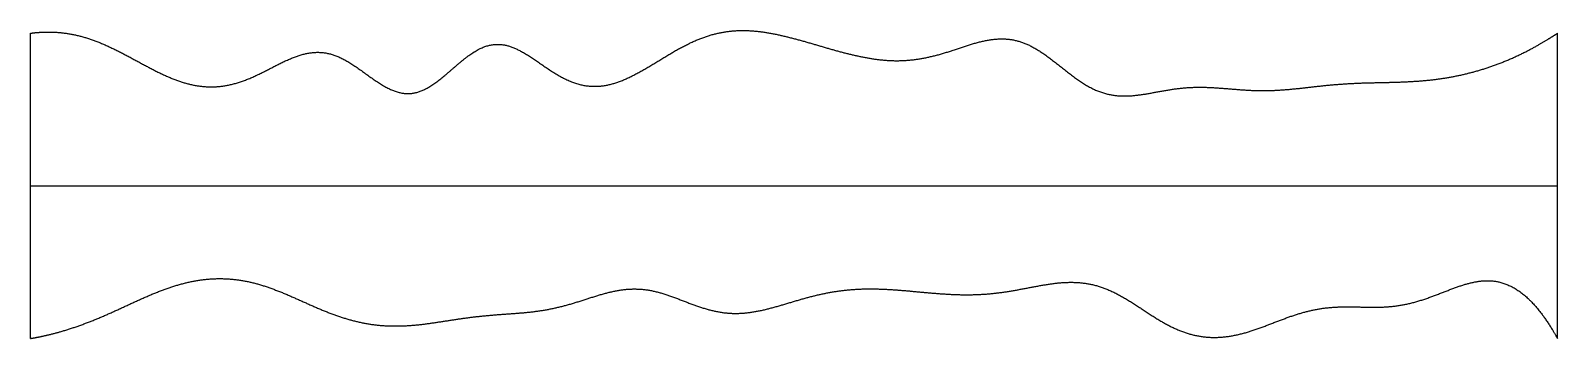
# Model space of a CAD drawing. Header units: millimetres. Extents: x 0 to 10, y 0 to 2.
import ezdxf

# ---------------------------------------------------------------- set-up
doc = ezdxf.new("R2010")
doc.units = ezdxf.units.MM
doc.layers.get('0').update_dxf_attribs({"linetype": 'CONTINUOUS'})

msp = doc.modelspace()

# ---------------------------------------------------------------- linework, layer by layer
for points in [[(0, 2), (0.021, 2.003), (0.063, 2.007), (0.126, 2.01), (0.208, 2.006), (0.309, 1.988), (0.409, 1.958), (0.507, 1.917), (0.605, 1.868), (0.702, 1.815), (0.799, 1.762), (0.897, 1.714), (0.995, 1.675), (1.096, 1.651), (1.197, 1.644), (1.299, 1.656), (1.402, 1.687), (1.505, 1.734), (1.607, 1.789), (1.709, 1.84), (1.81, 1.874), (1.91, 1.882), (2.009, 1.856), (2.108, 1.799), (2.206, 1.726), (2.304, 1.655), (2.401, 1.606), (2.497, 1.595), (2.593, 1.629), (2.688, 1.698), (2.783, 1.784), (2.878, 1.866), (2.973, 1.921), (3.069, 1.937), (3.165, 1.912), (3.263, 1.855), (3.362, 1.784), (3.463, 1.716), (3.565, 1.667), (3.668, 1.646), (3.771, 1.653), (3.873, 1.685), (3.973, 1.735), (4.072, 1.794), (4.169, 1.854), (4.266, 1.911), (4.363, 1.958), (4.46, 1.993), (4.559, 2.014), (4.66, 2.021), (4.763, 2.015), (4.866, 1.998), (4.969, 1.974), (5.071, 1.946), (5.173, 1.916), (5.273, 1.886), (5.373, 1.86), (5.473, 1.838), (5.573, 1.823), (5.674, 1.817), (5.775, 1.823), (5.878, 1.84), (5.982, 1.868), (6.086, 1.904), (6.189, 1.938), (6.292, 1.963), (6.393, 1.968), (6.492, 1.948), (6.588, 1.901), (6.682, 1.833), (6.775, 1.757), (6.869, 1.684), (6.965, 1.626), (7.063, 1.593), (7.163, 1.584), (7.266, 1.594), (7.37, 1.614), (7.474, 1.634), (7.577, 1.646), (7.68, 1.648), (7.782, 1.642), (7.883, 1.633), (7.984, 1.625), (8.086, 1.622), (8.187, 1.627), (8.289, 1.636), (8.392, 1.648), (8.494, 1.66), (8.596, 1.668), (8.698, 1.674), (8.8, 1.676), (8.902, 1.678), (9.004, 1.681), (9.106, 1.687), (9.208, 1.697), (9.31, 1.713), (9.411, 1.735), (9.512, 1.763), (9.611, 1.797), (9.71, 1.838), (9.808, 1.885), (9.885, 1.928), (9.943, 1.963), (9.981, 1.987), (10, 2)], [(0, 0), (0, 0.08), (0, 0.24), (0, 0.48), (0, 0.8), (0, 1.2), (0, 1.52), (0, 1.76), (0, 1.92), (0, 2)], [(10, 0), (10, 0.08), (10, 0.24), (10, 0.48), (10, 0.8), (10, 1.2), (10, 1.52), (10, 1.76), (10, 1.92), (10, 2)], [(0, 1), (0.4, 1), (1.2, 1), (2.4, 1), (4, 1), (6, 1), (7.6, 1), (8.8, 1), (9.6, 1), (10, 1)], [(0, 0), (0.02, 0.003), (0.061, 0.011), (0.122, 0.024), (0.203, 0.045), (0.302, 0.077), (0.401, 0.114), (0.499, 0.155), (0.596, 0.2), (0.693, 0.245), (0.791, 0.289), (0.89, 0.328), (0.99, 0.36), (1.092, 0.383), (1.194, 0.394), (1.296, 0.393), (1.398, 0.381), (1.499, 0.356), (1.598, 0.322), (1.697, 0.281), (1.794, 0.237), (1.892, 0.193), (1.991, 0.153), (2.09, 0.121), (2.191, 0.097), (2.293, 0.083), (2.395, 0.08), (2.497, 0.084), (2.599, 0.096), (2.701, 0.112), (2.802, 0.128), (2.903, 0.142), (3.003, 0.152), (3.104, 0.16), (3.206, 0.166), (3.307, 0.176), (3.409, 0.192), (3.51, 0.217), (3.611, 0.248), (3.712, 0.282), (3.813, 0.311), (3.913, 0.327), (4.013, 0.326), (4.113, 0.306), (4.213, 0.272), (4.312, 0.231), (4.412, 0.195), (4.513, 0.169), (4.614, 0.16), (4.715, 0.168), (4.816, 0.189), (4.918, 0.218), (5.019, 0.249), (5.12, 0.278), (5.221, 0.301), (5.322, 0.317), (5.423, 0.325), (5.524, 0.326), (5.626, 0.322), (5.728, 0.314), (5.83, 0.304), (5.931, 0.295), (6.032, 0.288), (6.133, 0.285), (6.234, 0.288), (6.335, 0.297), (6.437, 0.313), (6.54, 0.333), (6.643, 0.353), (6.746, 0.368), (6.848, 0.371), (6.948, 0.359), (7.046, 0.328), (7.142, 0.281), (7.237, 0.221), (7.332, 0.157), (7.428, 0.096), (7.526, 0.048), (7.626, 0.016), (7.728, 0.003), (7.831, 0.008), (7.934, 0.029), (8.036, 0.062), (8.136, 0.101), (8.236, 0.14), (8.335, 0.173), (8.434, 0.196), (8.534, 0.207), (8.634, 0.209), (8.736, 0.205), (8.838, 0.203), (8.94, 0.21), (9.043, 0.229), (9.144, 0.261), (9.245, 0.3), (9.344, 0.34), (9.443, 0.371), (9.539, 0.385), (9.635, 0.373), (9.728, 0.332), (9.821, 0.258), (9.893, 0.172), (9.947, 0.092), (9.982, 0.032), (10, 0)]]:
    msp.add_open_spline(points, degree=5)

doc.saveas('drawing.dxf')
